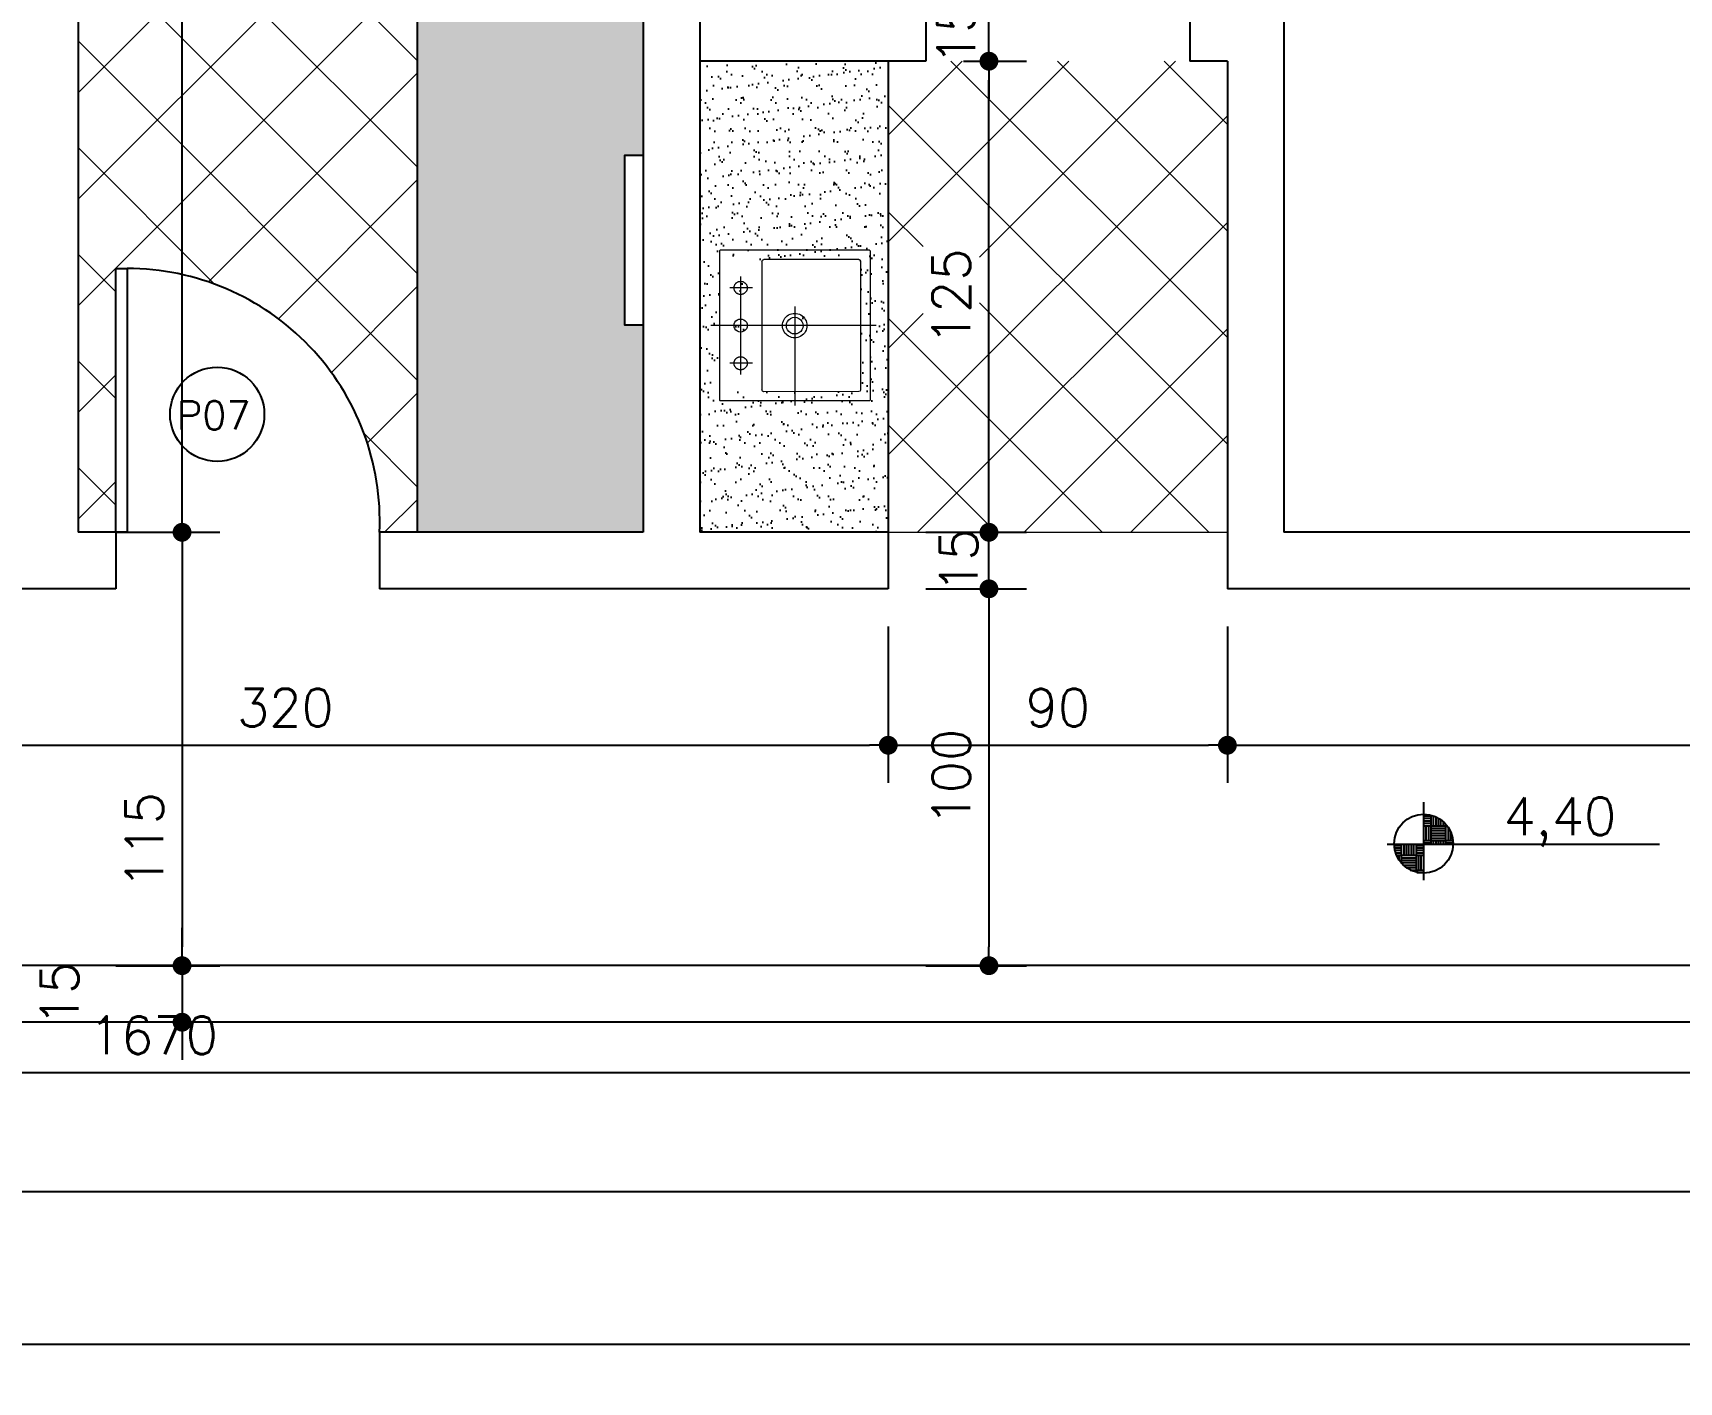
# Model space of a CAD drawing. Header units: inches. Extents: x 580771 to 672494, y 7715997 to 7829530.
# Drawn here: x 654515.8 to 654952.6, y 7723197.2 to 7723555.2 of the extents above; entities that cross this region are included whole.
import ezdxf

# ---------------------------------------------------------------- set-up
doc = ezdxf.new("R2010")
doc.units = ezdxf.units.IN
doc.header["$MEASUREMENT"] = 0
doc.header["$PDMODE"] = 2
for name, pattern in [('AXES', [0.54, 0.3, -0.08, 0.08, -0.08]), ('CACHE', [0.24, 0.12, -0.12]), ('CONTINU', [0])]:
    doc.linetypes.add(name, pattern=pattern)
for name, color, linetype in [('1-ARQ-2', 2, 'Continuous'), ('1-ARQ-A', 1, 'Continuous'), ('NIVEL', 2, 'Continuous'), ('parede', 6, 'Continuous'), ('PAVTO1-ESCADA', 1, 'Continuous'), ('SIMBOLOS', 2, 'Continuous')]:
    doc.layers.add(name, color=color, linetype=linetype)
doc.layers.add('ARQ-01', color=1, linetype='Continuous', lineweight=13)
doc.layers.add('MOBILIÁRIO-02', color=2, linetype='Continuous', lineweight=20)
doc.styles.add('R80E50', font='romans.shx', dxfattribs={"height": 10})
doc.styles.add('ROMANS', font='romans', dxfattribs={"height": 0.2})
doc.dimstyles.new('ARQ50', dxfattribs={"dimscale": 50, "dimtxt": 10, "dimasz": 0.1, "dimexe": 0.2, "dimexo": 0.2, "dimgap": 0.1, "dimtad": 1, "dimdec": 0, "dimzin": 12, "dimdsep": 46, "dimtxsty": 'R80E50', "dimblk1": 'DOT', "dimblk2": 'DOT', "dimsah": 1, "dimcen": 0.4, "dimclrd": 15, "dimclre": 15, "dimclrt": 3, "dimadec": 0, "dimazin": 0, "dimtfac": 1, "dimtdec": 0, "dimtmove": 2, "dimatfit": 3, "dimldrblk": 'DOT', "dimfxl": 0.2, "dimtolj": 1, "dimtzin": 12, "dimarcsym": 0})
pattern_1 = [(37.5, (135.5477, -42593.4593), (-0.1889800743, 5.780471307), [0, -4.56, 0, -5.1, 0, -4.875]), (7.5, (135.548, -42593.459), (5.309330116, 8.466438196), [0, -2.46, 0, -4.11, 0, -1.575]), (327.5, (131.8577, -42593.4593), (9.3424255853, 0.0169771606), [0, -1.5, 0, -5.4, 0, -7.05]), (317.5, (131.858, -42593.459), (9.018379814, 2.633026695), [0, -0.75, 0, -3.54, 0, -4.05])]
pattern_2 = [(45, (135.548, -42593.46), (-14.142135624, 14.142135624), []), (135, (135.548, -42593.46), (-14.142135624, -14.142135624), [])]

# ---------------------------------------------------------------- blocks, each defined once
blk = doc.blocks.new('7408317_p')
at = {"linetype": 'Continuous'}
for p, q in [((-0.1983, 0.2005), (-0.2, 0.1987)), ((0.1982, 0.2005), (0.2, 0.1987)), ((-0.2, -0.1977), (-0.1983, -0.1995)), ((0.2, -0.1977), (0.1982, -0.1995))]:
    blk.add_line(p, q, dxfattribs=at)
at = {"linetype": 'AXES'}
for points in [[(0, -0.032), (0, 0.223)], [(0, -0.2156), (0, 0.2156)], [(-0.1299, 0.144), (0.1299, 0.144)], [(-0.1, 0.1125), (-0.1, 0.173)], [(0.1, 0.1125), (0.1, 0.173)], [(-0.0506, 0.0005), (0.2124, 0.0005)]]:
    blk.add_lwpolyline(points, dxfattribs=at)
at = {"linetype": 'CONTINU'}
for points in [[(-0.2, -0.1977), (-0.2, 0.1987)], [(-0.1983, 0.2005), (0.1982, 0.2005)], [(0.2, -0.1977), (0.2, 0.1987)], [(-0.1703, 0.0875), (0.1704, 0.0875)], [(-0.175, -0.1695), (-0.1753, 0.0825)], [(0.175, -0.1701), (0.1754, 0.0825)], [(-0.17, -0.1745), (0.1706, -0.1745)], [(-0.1983, -0.1995), (0.1982, -0.1995)]]:
    blk.add_lwpolyline(points, dxfattribs=at)
at = {"linetype": 'CACHE'}
for points in [[(-0.1, 0.1615, 1.00004), (-0.1, 0.1265)], [(-0.1, 0.1265, 1.000058), (-0.1, 0.1615)], [(0.1, 0.1615, 1.000022), (0.1, 0.1265)], [(0.1, 0.1265, 1.000056), (0.1, 0.1615)]]:
    blk.add_lwpolyline(points, format="xyb", dxfattribs=at)
at = {"linetype": 'CONTINU'}
for points in [[(0, 0.1615, 1.00026), (0, 0.1265)], [(0, 0.1265, 1.000277), (0, 0.1615)], [(-0.1703, 0.0875, 0.414587), (-0.1753, 0.0825)], [(0.1754, 0.0825, 0.414612), (0.1704, 0.0875)], [(0, 0.033, 1.000349), (0, -0.032)], [(0, 0.0227, 1.000759), (0, -0.0218)], [(0, -0.032, 1.000654), (0, 0.033)], [(0, -0.0218, 1.000698), (0, 0.0227)], [(-0.1736, -0.173, -0.197042), (-0.175, -0.1695)], [(-0.175, -0.1695, 0.414578), (-0.17, -0.1745)], [(-0.17, -0.1745, -0.19704), (-0.1736, -0.173)], [(0.1706, -0.1745, 0.413833), (0.175, -0.1701)]]:
    blk.add_lwpolyline(points, format="xyb", dxfattribs=at)
blk = doc.blocks.new('_DOT')
at = {"color": 0, "linetype": 'ByBlock'}
blk.add_line((-0.5, 0), (-1, 0), dxfattribs=at)
at = {"color": 0, "linetype": 'ByBlock', "const_width": 0.5}
blk.add_lwpolyline([(-0.25, 0, 1), (0.25, 0, 1)], format="xyb", close=True, dxfattribs=at)
blk = doc.blocks.new('*D982')
at = {"layer": 'Defpoints', "color": 0, "transparency": 16777216}
for p in [(653712.74, 7723307.68), (655382.74, 7723307.68), (653712.74, 7723279.22)]:
    blk.add_point(p, dxfattribs=at)
at = {"layer": 'NIVEL', "color": 15, "lineweight": -2, "transparency": 16777216}
for p, q in [((653712.74, 7723297.68), (653712.74, 7723269.22)), ((655382.74, 7723297.68), (655382.74, 7723269.22)), ((655377.74, 7723279.22), (653717.74, 7723279.22))]:
    blk.add_line(p, q, dxfattribs=at)
at = {"layer": 'NIVEL', "color": 15, "lineweight": -2, "transparency": 16777216, "xscale": 5, "yscale": 5, "zscale": 5, "rotation": 180}
blk.add_blockref('_DOT', (653712.74, 7723279.22), dxfattribs=at)
at = {"layer": 'NIVEL', "color": 15, "lineweight": -2, "transparency": 16777216, "xscale": 5, "yscale": 5, "zscale": 5}
blk.add_blockref('_DOT', (655382.74, 7723279.22), dxfattribs=at)
at = {"layer": 'NIVEL', "color": 3, "transparency": 16777216, "insert": (654547.74, 7723289.22), "char_height": 10, "attachment_point": 5, "style": 'R80E50'}
blk.add_mtext('\\A1;1670', dxfattribs=at)
blk = doc.blocks.new('*D990')
at = {"layer": 'Defpoints', "color": 0, "transparency": 16777216}
for p in [(652832.74, 7723300.18), (656007.74, 7723292.68), (652832.74, 7723247.63)]:
    blk.add_point(p, dxfattribs=at)
at = {"layer": 'NIVEL', "color": 15, "lineweight": -2, "transparency": 16777216}
for p, q in [((652832.74, 7723290.18), (652832.74, 7723237.63)), ((656007.74, 7723282.68), (656007.74, 7723237.63)), ((656002.74, 7723247.63), (652837.74, 7723247.63))]:
    blk.add_line(p, q, dxfattribs=at)
at = {"layer": 'NIVEL', "color": 15, "lineweight": -2, "transparency": 16777216, "xscale": 5, "yscale": 5, "zscale": 5, "rotation": 180}
blk.add_blockref('_DOT', (652832.74, 7723247.63), dxfattribs=at)
at = {"layer": 'NIVEL', "color": 15, "lineweight": -2, "transparency": 16777216, "xscale": 5, "yscale": 5, "zscale": 5}
blk.add_blockref('_DOT', (656007.74, 7723247.63), dxfattribs=at)
at = {"layer": 'NIVEL', "color": 3, "transparency": 16777216, "insert": (654420.24, 7723257.63), "char_height": 10, "attachment_point": 5, "style": 'R80E50'}
blk.add_mtext('\\A1;3175', dxfattribs=at)
blk = doc.blocks.new('*D993')
at = {"layer": 'Defpoints', "color": 0, "transparency": 16777216}
for p in [(654422.74, 7723407.68), (654742.74, 7723407.68), (654742.74, 7723366.17)]:
    blk.add_point(p, dxfattribs=at)
at = {"layer": 'NIVEL', "color": 15, "lineweight": -2, "transparency": 16777216}
for p, q in [((654422.74, 7723397.68), (654422.74, 7723356.17)), ((654742.74, 7723397.68), (654742.74, 7723356.17)), ((654427.74, 7723366.17), (654737.74, 7723366.17))]:
    blk.add_line(p, q, dxfattribs=at)
at = {"layer": 'NIVEL', "color": 15, "lineweight": -2, "transparency": 16777216, "xscale": 5, "yscale": 5, "zscale": 5, "rotation": 180}
blk.add_blockref('_DOT', (654422.74, 7723366.17), dxfattribs=at)
at = {"layer": 'NIVEL', "color": 15, "lineweight": -2, "transparency": 16777216, "xscale": 5, "yscale": 5, "zscale": 5}
blk.add_blockref('_DOT', (654742.74, 7723366.17), dxfattribs=at)
at = {"layer": 'NIVEL', "color": 3, "transparency": 16777216, "insert": (654582.74, 7723376.17), "char_height": 10, "attachment_point": 5, "style": 'R80E50'}
blk.add_mtext('\\A1;320', dxfattribs=at)
blk = doc.blocks.new('*D994')
at = {"layer": 'Defpoints', "color": 0, "transparency": 16777216}
for p in [(654742.74, 7723407.68), (654832.74, 7723407.68), (654832.74, 7723366.17)]:
    blk.add_point(p, dxfattribs=at)
at = {"layer": 'NIVEL', "color": 15, "lineweight": -2, "transparency": 16777216}
for p, q in [((654742.74, 7723397.68), (654742.74, 7723356.17)), ((654832.74, 7723397.68), (654832.74, 7723356.17)), ((654747.74, 7723366.17), (654827.74, 7723366.17))]:
    blk.add_line(p, q, dxfattribs=at)
at = {"layer": 'NIVEL', "color": 15, "lineweight": -2, "transparency": 16777216, "xscale": 5, "yscale": 5, "zscale": 5, "rotation": 180}
blk.add_blockref('_DOT', (654742.74, 7723366.17), dxfattribs=at)
at = {"layer": 'NIVEL', "color": 15, "lineweight": -2, "transparency": 16777216, "xscale": 5, "yscale": 5, "zscale": 5}
blk.add_blockref('_DOT', (654832.74, 7723366.17), dxfattribs=at)
at = {"layer": 'NIVEL', "color": 3, "transparency": 16777216, "insert": (654787.74, 7723376.17), "char_height": 10, "attachment_point": 5, "style": 'R80E50'}
blk.add_mtext('\\A1;90', dxfattribs=at)
blk = doc.blocks.new('*D995')
at = {"layer": 'Defpoints', "color": 0, "transparency": 16777216}
for p in [(654832.74, 7723407.68), (655382.74, 7723407.68), (655382.74, 7723366.17)]:
    blk.add_point(p, dxfattribs=at)
at = {"layer": 'NIVEL', "color": 15, "lineweight": -2, "transparency": 16777216}
for p, q in [((654832.74, 7723397.68), (654832.74, 7723356.17)), ((655382.74, 7723397.68), (655382.74, 7723356.17)), ((654837.74, 7723366.17), (655377.74, 7723366.17))]:
    blk.add_line(p, q, dxfattribs=at)
at = {"layer": 'NIVEL', "color": 15, "lineweight": -2, "transparency": 16777216, "xscale": 5, "yscale": 5, "zscale": 5, "rotation": 180}
blk.add_blockref('_DOT', (654832.74, 7723366.17), dxfattribs=at)
at = {"layer": 'NIVEL', "color": 15, "lineweight": -2, "transparency": 16777216, "xscale": 5, "yscale": 5, "zscale": 5}
blk.add_blockref('_DOT', (655382.74, 7723366.17), dxfattribs=at)
at = {"layer": 'NIVEL', "color": 3, "transparency": 16777216, "insert": (655107.74, 7723376.17), "char_height": 10, "attachment_point": 5, "style": 'R80E50'}
blk.add_mtext('\\A1;550', dxfattribs=at)
blk = doc.blocks.new('*D865')
at = {"layer": 'Defpoints', "color": 0, "transparency": 16777216}
for p in [(654742.74, 7723407.68), (654742.74, 7723307.68), (654769.46, 7723307.68)]:
    blk.add_point(p, dxfattribs=at)
at = {"layer": 'NIVEL', "color": 15, "lineweight": -2, "transparency": 16777216}
for p, q in [((654752.74, 7723407.68), (654779.46, 7723407.68)), ((654769.46, 7723402.68), (654769.46, 7723312.68)), ((654752.74, 7723307.68), (654779.46, 7723307.68))]:
    blk.add_line(p, q, dxfattribs=at)
at = {"layer": 'NIVEL', "color": 15, "lineweight": -2, "transparency": 16777216, "xscale": 5, "yscale": 5, "zscale": 5}
for p, rotation in [((654769.46, 7723407.68), 90), ((654769.46, 7723307.68), 270)]:
    blk.add_blockref('_DOT', p, dxfattribs=dict(at, rotation=rotation))
at = {"layer": 'NIVEL', "color": 3, "transparency": 16777216, "insert": (654759.46, 7723357.68), "char_height": 10, "attachment_point": 5, "rotation": 90, "style": 'R80E50'}
blk.add_mtext('\\A1;100', dxfattribs=at)
blk = doc.blocks.new('*D866')
at = {"layer": 'Defpoints', "color": 0, "transparency": 16777216}
for p in [(654742.74, 7723422.68), (654769.46, 7723422.68), (654742.74, 7723407.68)]:
    blk.add_point(p, dxfattribs=at)
at = {"layer": 'NIVEL', "color": 15, "lineweight": -2, "transparency": 16777216}
for p, q in [((654769.46, 7723427.68), (654769.46, 7723432.68)), ((654752.74, 7723422.68), (654779.46, 7723422.68)), ((654769.46, 7723407.68), (654769.46, 7723422.68)), ((654752.74, 7723407.68), (654779.46, 7723407.68)), ((654769.46, 7723402.68), (654769.46, 7723397.68))]:
    blk.add_line(p, q, dxfattribs=at)
at = {"layer": 'NIVEL', "color": 15, "lineweight": -2, "transparency": 16777216, "xscale": 5, "yscale": 5, "zscale": 5}
for p, rotation in [((654769.46, 7723422.68), 270), ((654769.46, 7723407.68), 90)]:
    blk.add_blockref('_DOT', p, dxfattribs=dict(at, rotation=rotation))
at = {"layer": 'NIVEL', "color": 3, "transparency": 16777216, "insert": (654761.46, 7723415.18), "char_height": 10, "attachment_point": 5, "rotation": 90, "style": 'R80E50'}
blk.add_mtext('\\A1;15', dxfattribs=at)
blk = doc.blocks.new('*D867')
at = {"layer": 'Defpoints', "color": 0, "transparency": 16777216}
for p in [(654752.74, 7723547.68), (654769.46, 7723547.68), (654742.74, 7723422.68)]:
    blk.add_point(p, dxfattribs=at)
at = {"layer": 'NIVEL', "color": 15, "lineweight": -2, "transparency": 16777216}
for p, q in [((654762.74, 7723547.68), (654779.46, 7723547.68)), ((654769.46, 7723427.68), (654769.46, 7723542.68)), ((654752.74, 7723422.68), (654779.46, 7723422.68))]:
    blk.add_line(p, q, dxfattribs=at)
at = {"layer": 'NIVEL', "color": 15, "lineweight": -2, "transparency": 16777216, "xscale": 5, "yscale": 5, "zscale": 5}
for p, rotation in [((654769.46, 7723547.68), 90), ((654769.46, 7723422.68), 270)]:
    blk.add_blockref('_DOT', p, dxfattribs=dict(at, rotation=rotation))
at = {"layer": 'NIVEL', "color": 3, "transparency": 16777216, "insert": (654759.46, 7723485.18), "char_height": 10, "attachment_point": 5, "rotation": 90, "style": 'R80E50'}
blk.add_mtext('\\A1;125', dxfattribs=at)
blk = doc.blocks.new('*D868')
at = {"layer": 'Defpoints', "color": 0, "transparency": 16777216}
for p in [(654752.74, 7723562.68), (654769.46, 7723562.68), (654752.74, 7723547.68)]:
    blk.add_point(p, dxfattribs=at)
at = {"layer": 'NIVEL', "color": 15, "lineweight": -2, "transparency": 16777216}
for p, q in [((654769.46, 7723567.68), (654769.46, 7723572.68)), ((654762.74, 7723562.68), (654779.46, 7723562.68)), ((654769.46, 7723547.68), (654769.46, 7723562.68)), ((654762.74, 7723547.68), (654779.46, 7723547.68)), ((654769.46, 7723542.68), (654769.46, 7723537.68))]:
    blk.add_line(p, q, dxfattribs=at)
at = {"layer": 'NIVEL', "color": 15, "lineweight": -2, "transparency": 16777216, "xscale": 5, "yscale": 5, "zscale": 5}
for p, rotation in [((654769.46, 7723562.68), 270), ((654769.46, 7723547.68), 90)]:
    blk.add_blockref('_DOT', p, dxfattribs=dict(at, rotation=rotation))
at = {"layer": 'NIVEL', "color": 3, "transparency": 16777216, "insert": (654760.76, 7723555.18), "char_height": 10, "attachment_point": 5, "rotation": 90, "style": 'R80E50'}
blk.add_mtext('\\A1;15', dxfattribs=at)
blk = doc.blocks.new('*D871')
at = {"layer": 'Defpoints', "color": 0, "transparency": 16777216}
for p in [(654527.74, 7723422.68), (654527.74, 7723307.68), (654555.33, 7723307.68)]:
    blk.add_point(p, dxfattribs=at)
at = {"layer": 'NIVEL', "color": 15, "lineweight": -2, "transparency": 16777216}
for p, q in [((654537.74, 7723422.68), (654565.33, 7723422.68)), ((654555.33, 7723417.68), (654555.33, 7723312.68)), ((654537.74, 7723307.68), (654565.33, 7723307.68))]:
    blk.add_line(p, q, dxfattribs=at)
at = {"layer": 'NIVEL', "color": 15, "lineweight": -2, "transparency": 16777216, "xscale": 5, "yscale": 5, "zscale": 5}
for p, rotation in [((654555.33, 7723422.68), 90), ((654555.33, 7723307.68), 270)]:
    blk.add_blockref('_DOT', p, dxfattribs=dict(at, rotation=rotation))
at = {"layer": 'NIVEL', "color": 3, "transparency": 16777216, "insert": (654545.33, 7723340.9), "char_height": 10, "attachment_point": 5, "rotation": 90, "style": 'R80E50'}
blk.add_mtext('\\A1;115', dxfattribs=at)
blk = doc.blocks.new('*D872')
at = {"layer": 'Defpoints', "color": 0, "transparency": 16777216}
for p in [(654527.74, 7723742.68), (654555.33, 7723742.68), (654527.74, 7723422.68)]:
    blk.add_point(p, dxfattribs=at)
at = {"layer": 'NIVEL', "color": 15, "lineweight": -2, "transparency": 16777216}
for p, q in [((654537.74, 7723742.68), (654565.33, 7723742.68)), ((654555.33, 7723427.68), (654555.33, 7723737.68)), ((654537.74, 7723422.68), (654565.33, 7723422.68))]:
    blk.add_line(p, q, dxfattribs=at)
at = {"layer": 'NIVEL', "color": 15, "lineweight": -2, "transparency": 16777216, "xscale": 5, "yscale": 5, "zscale": 5}
for p, rotation in [((654555.33, 7723742.68), 90), ((654555.33, 7723422.68), 270)]:
    blk.add_blockref('_DOT', p, dxfattribs=dict(at, rotation=rotation))
at = {"layer": 'NIVEL', "color": 3, "transparency": 16777216, "insert": (654545.33, 7723582.68), "char_height": 10, "attachment_point": 5, "rotation": 90, "style": 'R80E50'}
blk.add_mtext('\\A1;320', dxfattribs=at)
blk = doc.blocks.new('*D875')
at = {"layer": 'Defpoints', "color": 0, "transparency": 16777216}
for p in [(654527.74, 7723307.68), (654555.33, 7723292.68), (654579.65, 7723292.68)]:
    blk.add_point(p, dxfattribs=at)
at = {"layer": 'NIVEL', "color": 15, "lineweight": -2, "transparency": 16777216}
for p, q in [((654555.33, 7723312.68), (654555.33, 7723317.68)), ((654537.74, 7723307.68), (654565.33, 7723307.68)), ((654555.33, 7723307.68), (654555.33, 7723292.68)), ((654569.65, 7723292.68), (654545.33, 7723292.68)), ((654555.33, 7723287.68), (654555.33, 7723282.68))]:
    blk.add_line(p, q, dxfattribs=at)
at = {"layer": 'NIVEL', "color": 15, "lineweight": -2, "transparency": 16777216, "xscale": 5, "yscale": 5, "zscale": 5}
for p, rotation in [((654555.33, 7723307.68), 270), ((654555.33, 7723292.68), 90)]:
    blk.add_blockref('_DOT', p, dxfattribs=dict(at, rotation=rotation))
at = {"layer": 'NIVEL', "color": 3, "transparency": 16777216, "insert": (654522.83, 7723300.18), "char_height": 10, "attachment_point": 5, "rotation": 90, "style": 'R80E50'}
blk.add_mtext('\\A1;15', dxfattribs=at)
blk = doc.blocks.new('*D1001')
at = {"layer": 'Defpoints', "color": 0, "transparency": 16777216}
for p in [(652356.25, 7723292.68), (656499.08, 7723292.68), (652356.25, 7723207.19)]:
    blk.add_point(p, dxfattribs=at)
at = {"layer": 'NIVEL', "color": 15, "lineweight": -2, "transparency": 16777216}
for p, q in [((652356.25, 7723282.68), (652356.25, 7723197.19)), ((656499.08, 7723282.68), (656499.08, 7723197.19)), ((656494.08, 7723207.19), (652361.25, 7723207.19))]:
    blk.add_line(p, q, dxfattribs=at)
at = {"layer": 'NIVEL', "color": 15, "lineweight": -2, "transparency": 16777216, "xscale": 5, "yscale": 5, "zscale": 5, "rotation": 180}
blk.add_blockref('_DOT', (652356.25, 7723207.19), dxfattribs=at)
at = {"layer": 'NIVEL', "color": 15, "lineweight": -2, "transparency": 16777216, "xscale": 5, "yscale": 5, "zscale": 5}
blk.add_blockref('_DOT', (656499.08, 7723207.19), dxfattribs=at)
at = {"layer": 'NIVEL', "color": 3, "transparency": 16777216, "insert": (654427.66, 7723217.19), "char_height": 10, "attachment_point": 5, "style": 'R80E50'}
blk.add_mtext('\\A1;4143', dxfattribs=at)
blk = doc.blocks.new('*X31')
at = {"color": 0}
for p, q in [((-1683.05, 3892), (-1680, 3892)), ((-1680, 3888), (-1680, 3892.29)), ((-1679, 3888), (-1679, 3891.98)), ((-1678, 3888), (-1678, 3891.57)), ((-1683.05, 3891), (-1680, 3891)), ((-1683.05, 3890), (-1680, 3890)), ((-1683.05, 3889), (-1680, 3889)), ((-1683.05, 3888), (-1680, 3888)), ((-1683, 3882), (-1683, 3888)), ((-1682, 3882), (-1682, 3888)), ((-1681, 3882), (-1681, 3888)), ((-1680, 3882), (-1680, 3888)), ((-1680, 3888), (-1674, 3888)), ((-1680, 3887), (-1674, 3887)), ((-1680, 3886), (-1674, 3886)), ((-1680, 3885), (-1674, 3885)), ((-1677, 3888), (-1677, 3891.05)), ((-1676, 3888), (-1676, 3890.4)), ((-1675, 3888), (-1675, 3889.59)), ((-1674, 3888), (-1674, 3888.57)), ((-1674, 3882), (-1674, 3888)), ((-1674, 3888), (-1673.54, 3888)), ((-1673, 3882), (-1673, 3887.24)), ((-1672, 3882), (-1672, 3885.37)), ((-1695.03, 3880), (-1692, 3880)), ((-1694.93, 3879), (-1692, 3879)), ((-1692, 3876), (-1692, 3880.69)), ((-1691, 3876), (-1691, 3880.69)), ((-1690, 3876), (-1690, 3880.69)), ((-1689, 3876), (-1689, 3880.69)), ((-1688, 3876), (-1688, 3880.69)), ((-1687, 3876), (-1687, 3880.69)), ((-1686, 3876), (-1686, 3880.69)), ((-1686, 3880), (-1683.05, 3880)), ((-1686, 3879), (-1683.05, 3879)), ((-1683.05, 3882), (-1680, 3882)), ((-1683.05, 3881), (-1680, 3881)), ((-1680, 3884), (-1674, 3884)), ((-1680, 3883), (-1674, 3883)), ((-1680, 3880.69), (-1680, 3882)), ((-1680, 3882), (-1674, 3882)), ((-1679, 3880.69), (-1679, 3882)), ((-1678, 3880.69), (-1678, 3882)), ((-1677, 3880.69), (-1677, 3882)), ((-1676, 3880.69), (-1676, 3882)), ((-1675, 3880.69), (-1675, 3882)), ((-1674, 3880.69), (-1674, 3882)), ((-1674, 3882), (-1671.12, 3882)), ((-1674, 3881), (-1671.05, 3881)), ((-1694.74, 3878), (-1692, 3878)), ((-1694.47, 3877), (-1692, 3877)), ((-1694.1, 3876), (-1692, 3876)), ((-1694, 3875.78), (-1694, 3876)), ((-1693, 3873.98), (-1693, 3876)), ((-1692, 3872.69), (-1692, 3876)), ((-1692, 3876), (-1686, 3876)), ((-1692, 3875), (-1686, 3875)), ((-1692, 3874), (-1686, 3874)), ((-1692, 3873), (-1686, 3873)), ((-1691.33, 3872), (-1686, 3872)), ((-1686, 3878), (-1683.05, 3878)), ((-1686, 3877), (-1683.05, 3877)), ((-1686, 3870), (-1686, 3876)), ((-1686, 3876), (-1683.05, 3876)), ((-1685, 3870), (-1685, 3876)), ((-1684, 3870), (-1684, 3876)), ((-1690.13, 3871), (-1686, 3871)), ((-1688.51, 3870), (-1686, 3870)), ((-1688, 3869.76), (-1688, 3870)), ((-1687, 3869.36), (-1687, 3870)), ((-1686, 3869.06), (-1686, 3870)), ((-1686, 3870), (-1683.05, 3870)), ((-1685.77, 3869), (-1683.05, 3869))]:
    blk.add_line(p, q, dxfattribs=at)

msp = doc.modelspace()

# ---------------------------------------------------------------- hatches: boundary and pattern name
at = {"layer": 'ARQ-01'}
h = msp.add_hatch(dxfattribs=at)
h.set_pattern_fill('_USER', color=256, scale=20, angle=45, style=0, double=1, pattern_type=0)
h.set_pattern_definition(pattern_2)
h.paths.add_polyline_path([(654677.741, 7723742.685), (654527.741, 7723742.685), (654527.741, 7723704.77), (654677.741, 7723704.77)])
h.paths.add_polyline_path([(654591.015, 7723726.313, -1), (654616.015, 7723726.313, -1)], flags=16)
h.paths.add_polyline_path([(654617.741, 7723657.685), (654677.741, 7723657.685), (654677.741, 7723704.77), (654527.741, 7723704.77), (654527.741, 7723422.685), (654537.741, 7723422.685), (654537.741, 7723492.685), (654540.741, 7723492.685, -0.4270979), (654607.741, 7723422.685), (654617.741, 7723422.685)])
h.paths.add_polyline_path([(654592.336, 7723720.435), (654615.729, 7723720.435), (654615.729, 7723731.685), (654592.336, 7723731.685)], flags=24)
h.paths.add_polyline_path([(654552.83, 7723567.328), (654552.83, 7723598.042), (654537.83, 7723598.042), (654537.83, 7723567.328)], flags=24)
h.paths.add_polyline_path([(654575.247, 7723665.997), (654654.185, 7723665.997), (654654.185, 7723690.197), (654575.247, 7723690.197)], flags=24)
h = msp.add_hatch(dxfattribs=at)
h.set_pattern_fill('_USER', color=256, scale=20, angle=45, style=0, double=1, pattern_type=0)
h.set_pattern_definition(pattern_2)
h.paths.add_polyline_path([(654832.741, 7723547.685), (654822.741, 7723547.685), (654752.741, 7723547.685), (654742.741, 7723547.685), (654742.741, 7723422.685), (654832.741, 7723422.685)])
h.paths.add_polyline_path([(654766.96, 7723470.542), (654766.96, 7723499.828), (654751.96, 7723499.828), (654751.96, 7723470.542)], flags=16)
h.paths.add_polyline_path([(654737.584, 7723422.685), (654833.369, 7723422.685), (654833.369, 7723422.685), (654737.584, 7723422.685)])
at = {"layer": 'PAVTO1-ESCADA'}
h = msp.add_hatch(dxfattribs=at)
h.set_pattern_fill('AR-SAND', color=256, scale=3, style=0)
h.set_pattern_definition(pattern_1)
h.paths.add_polyline_path([(654672.741, 7723522.685), (654677.741, 7723522.685), (654677.741, 7723577.685), (654617.741, 7723577.685), (654617.741, 7723422.685), (654677.741, 7723422.685), (654677.741, 7723477.685), (654672.741, 7723477.685)])
h.paths.add_polyline_path([(654677.741, 7723657.685), (654617.741, 7723657.685), (654617.741, 7723577.685), (654677.741, 7723577.685)])
edge = h.paths.add_edge_path(flags=16)
edge.add_arc((654670.173, 7723642.914), 1, 0, 90, ccw=False)
edge.add_line((654671.173, 7723642.914), (654671.173, 7723585.914))
edge.add_arc((654670.173, 7723585.914), 1, -90, 0, ccw=False)
edge.add_line((654670.173, 7723584.914), (654625.673, 7723584.914))
edge.add_arc((654625.673, 7723587.914), 3, 180, 270, ccw=False)
edge.add_line((654622.673, 7723587.914), (654622.673, 7723640.914))
edge.add_arc((654625.673, 7723640.914), 3, 90, 180, ccw=False)
edge.add_line((654625.673, 7723643.914), (654670.173, 7723643.914))
edge = h.paths.add_edge_path(flags=0)
edge.add_arc((654665.173, 7723637.914), 2, 0, 90, ccw=False)
edge.add_line((654667.173, 7723637.914), (654667.173, 7723590.914))
edge.add_arc((654665.173, 7723590.914), 2, -90, 0, ccw=False)
edge.add_line((654665.173, 7723588.914), (654643.486, 7723588.914))
edge.add_line((654643.486, 7723588.914), (654641.523, 7723588.914))
edge.add_arc((654641.523, 7723589.914), 1, 180, 270, ccw=False)
edge.add_line((654640.523, 7723589.914), (654667.173, 7723591.239))
edge.add_line((654667.173, 7723591.239), (654667.173, 7723637.589))
edge.add_line((654667.173, 7723637.589), (654640.523, 7723638.914))
edge.add_arc((654641.523, 7723638.914), 1, 90, 180, ccw=False)
edge.add_line((654641.523, 7723639.914), (654643.336, 7723639.914))
edge.add_line((654643.336, 7723639.914), (654665.173, 7723639.914))
edge = h.paths.add_edge_path(flags=0)
edge.add_arc((654654.173, 7723614.414), 2.8, 0, 360)
h = msp.add_hatch(dxfattribs=at)
h.set_pattern_fill('AR-SAND', color=256, scale=3, style=0)
h.set_pattern_definition(pattern_1)
h.paths.add_polyline_path([(654742.741, 7723547.685), (654692.741, 7723547.685), (654692.741, 7723422.685), (654742.741, 7723422.685)])
h.paths.add_polyline_path([(654697.915, 7723457.527), (654697.915, 7723497.527), (654697.915, 7723497.527), (654697.915, 7723457.527)], flags=16)
edge = h.paths.add_edge_path(flags=16)
edge.add_arc((654703.565, 7723467.524), 1.75, -180.00091, 0.00553, ccw=False)
edge.add_arc((654703.565, 7723467.524), 1.75, 90.00615, 180.00355, ccw=False)
edge.add_line((654703.565, 7723469.274), (654703.564, 7723475.773))
edge.add_arc((654703.565, 7723477.523), 1.75, 179.98645, 269.98541, ccw=False)
edge.add_arc((654703.565, 7723477.524), 1.75, 90.01913, 180.01716, ccw=False)
edge.add_line((654703.564, 7723479.274), (654703.564, 7723485.774))
edge.add_arc((654703.564, 7723487.524), 1.75, 179.99893, 269.99866, ccw=False)
edge.add_arc((654703.564, 7723487.524), 1.75, -0.00004, 180.00451, ccw=False)
edge.add_arc((654703.564, 7723487.524), 1.75, -90.00134, 0.00555, ccw=False)
edge.add_line((654703.564, 7723485.774), (654703.564, 7723479.274))
edge.add_arc((654703.565, 7723477.524), 1.75, -0.01258, 90.01913, ccw=False)
edge.add_line((654705.315, 7723477.524), (654697.915, 7723477.527))
edge.add_line((654697.915, 7723477.527), (654697.915, 7723495.059))
edge.add_line((654697.915, 7723495.059), (654735.415, 7723495.027))
edge.add_line((654735.415, 7723495.027), (654735.415, 7723460.023))
edge.add_line((654735.415, 7723460.023), (654697.915, 7723459.988))
edge.add_line((654697.915, 7723459.988), (654697.915, 7723477.527))
edge.add_line((654697.915, 7723477.527), (654705.315, 7723477.523))
edge.add_arc((654703.565, 7723477.523), 1.75, -90.01459, 0.00847, ccw=False)
edge.add_line((654703.564, 7723475.773), (654703.565, 7723469.274))
edge.add_arc((654703.565, 7723467.524), 1.75, 0.00107, 90.00615, ccw=False)
edge = h.paths.add_edge_path(flags=0)
edge.add_arc((654717.916, 7723477.525), 3.251, -0.02591, 180.01412, ccw=False)
edge.add_arc((654717.916, 7723477.522), 3.251, -180.04338, 0.03158, ccw=False)
edge = h.paths.add_edge_path(flags=0)
edge.add_arc((654717.916, 7723477.522), 2.225, -180.02855, 0.05142, ccw=False)
edge.add_arc((654717.916, 7723477.526), 2.225, -0.03206, 180.05493, ccw=False)

# ---------------------------------------------------------------- linework, layer by layer
at = {"layer": '1-ARQ-2'}
for p, q in [((654617.741, 7723657.685), (654617.741, 7723422.685)), ((654742.741, 7723547.685), (654742.741, 7723422.685))]:
    msp.add_line(p, q, dxfattribs=at)
for points in [[(654677.741, 7723522.685), (654672.741, 7723522.685), (654672.741, 7723477.685), (654677.741, 7723477.685)], [(654537.741, 7723422.685), (654537.741, 7723492.685), (654540.741, 7723492.685), (654540.741, 7723422.685), (654537.741, 7723422.685)]]:
    msp.add_lwpolyline(points, dxfattribs=at)
at = {"layer": '1-ARQ-A'}
msp.add_arc((654540.741, 7723425.62), 67.064, 357.4911, 90, dxfattribs=at)
at = {"layer": 'ARQ-01'}
msp.add_line((654742.741, 7723422.685), (654832.741, 7723422.685), dxfattribs=at)
at = {"layer": 'NIVEL', "color": 2, "linetype": 'Continuous'}
for p, q in [((654884.742, 7723351.102), (654884.742, 7723330.349)), ((654947.447, 7723339.825), (654875.107, 7723339.825))]:
    msp.add_line(p, q, dxfattribs=at)
msp.add_circle((654884.814, 7723340.044), 7.84, dxfattribs=at)
at = {"layer": 'parede'}
for p, q in [((654527.741, 7723757.685), (654527.741, 7723422.685)), ((654677.741, 7723757.685), (654677.741, 7723422.685)), ((654692.741, 7723757.685), (654692.741, 7723422.685)), ((654847.741, 7723742.685), (654847.741, 7723422.685)), ((654752.741, 7723562.685), (654752.741, 7723547.685)), ((654822.741, 7723562.685), (654822.741, 7723547.685)), ((654752.741, 7723547.685), (654692.741, 7723547.685)), ((654832.741, 7723547.685), (654822.741, 7723547.685)), ((654832.741, 7723547.685), (654832.741, 7723407.685)), ((654537.741, 7723422.685), (654527.741, 7723422.685)), ((654537.741, 7723422.685), (654537.741, 7723407.685)), ((654677.741, 7723422.685), (654607.741, 7723422.685)), ((654607.741, 7723422.685), (654607.741, 7723407.685)), ((654742.741, 7723422.685), (654692.741, 7723422.685)), ((654742.741, 7723422.685), (654742.741, 7723407.685)), ((655057.741, 7723422.685), (654847.741, 7723422.685)), ((654537.741, 7723407.685), (654422.741, 7723407.685)), ((654742.741, 7723407.685), (654607.741, 7723407.685)), ((655057.741, 7723407.685), (654832.741, 7723407.685)), ((655992.741, 7723307.685), (652832.741, 7723307.685)), ((656007.741, 7723292.685), (652832.741, 7723292.685))]:
    msp.add_line(p, q, dxfattribs=at)
at = {"layer": 'SIMBOLOS', "color": 2}
msp.add_circle((654564.654, 7723453.989), 12.5, dxfattribs=at)

# ---------------------------------------------------------------- block references
at = {"layer": 'MOBILIÁRIO-02', "xscale": -100, "yscale": 100, "zscale": 100, "rotation": 90}
msp.add_blockref('7408317_p', (654717.965, 7723477.524), dxfattribs=at)
at = {"layer": 'NIVEL', "color": 1, "linetype": 'Continuous', "xscale": 0.6533333333209157, "yscale": 0.6533333333209157, "zscale": 0.6533333333209157}
msp.add_blockref('*X31', (655984.407, 7720804.662), dxfattribs=at)

# ---------------------------------------------------------------- texts
at = {"layer": 'NIVEL', "color": 2, "linetype": 'Continuous', "style": 'ROMANS'}
msp.add_text('4,40', height=10, dxfattribs=at).set_placement((654905.972, 7723342.349))
at = {"layer": 'SIMBOLOS', "color": 2, "style": 'ROMANS'}
msp.add_text('P07', height=7.5, dxfattribs=at).set_placement((654553.922, 7723449.985))

# ---------------------------------------------------------------- dimensions: what is measured, and where the dimension line sits
at = {"layer": 'NIVEL', "color": 4}
for base, p1, p2, picture, middle in [((654555.33, 7723742.685), (654527.741, 7723422.685), (654527.741, 7723742.685), '*D872', (654545.33, 7723582.685)), ((654769.46, 7723547.685), (654742.741, 7723422.685), (654752.741, 7723547.685), '*D867', (654759.46, 7723485.185)), ((654769.46, 7723307.685), (654742.741, 7723407.685), (654742.741, 7723307.685), '*D865', (654759.46, 7723357.685)), ((654555.33, 7723292.685), (654527.741, 7723307.685), (654579.654, 7723292.685), '*D875', (654522.83, 7723300.185))]:
    dim = msp.add_linear_dim(base=base, p1=p1, p2=p2, angle=90, dimstyle='ARQ50', dxfattribs=at)
    dim.commit()
    dim.dimension.update_dxf_attribs({"geometry": picture, "text_midpoint": middle})
for base, p1, p2, picture, middle in [((654769.46, 7723562.685), (654752.741, 7723547.685), (654752.741, 7723562.685), '*D868', (654760.763, 7723555.185)), ((654769.46, 7723422.685), (654742.741, 7723407.685), (654742.741, 7723422.685), '*D866', (654761.461, 7723415.185)), ((654555.33, 7723307.685), (654527.741, 7723422.685), (654527.741, 7723307.685), '*D871', (654545.33, 7723340.899))]:
    dim = msp.add_linear_dim(base=base, p1=p1, p2=p2, angle=90, dimstyle='ARQ50', dxfattribs=at)
    dim.commit()
    dim.dimension.update_dxf_attribs({"geometry": picture, "text_midpoint": middle, "dimtype": 160})
for base, p1, p2, picture, middle in [((654742.741, 7723366.166), (654422.741, 7723407.685), (654742.741, 7723407.685), '*D993', (654582.741, 7723376.166)), ((654832.741, 7723366.166), (654742.741, 7723407.685), (654832.741, 7723407.685), '*D994', (654787.741, 7723376.166)), ((655382.741, 7723366.166), (654832.741, 7723407.685), (655382.741, 7723407.685), '*D995', (655107.741, 7723376.166)), ((653712.741, 7723279.215), (655382.741, 7723307.685), (653712.741, 7723307.685), '*D982', (654547.741, 7723289.215)), ((652832.741, 7723247.63), (656007.741, 7723292.685), (652832.741, 7723300.185), '*D990', (654420.241, 7723257.63)), ((652356.246, 7723207.192), (656499.083, 7723292.685), (652356.246, 7723292.685), '*D1001', (654427.665, 7723217.192))]:
    dim = msp.add_linear_dim(base=base, p1=p1, p2=p2, dimstyle='ARQ50', dxfattribs=at)
    dim.commit()
    dim.dimension.update_dxf_attribs({"geometry": picture, "text_midpoint": middle})

doc.saveas('drawing.dxf')
